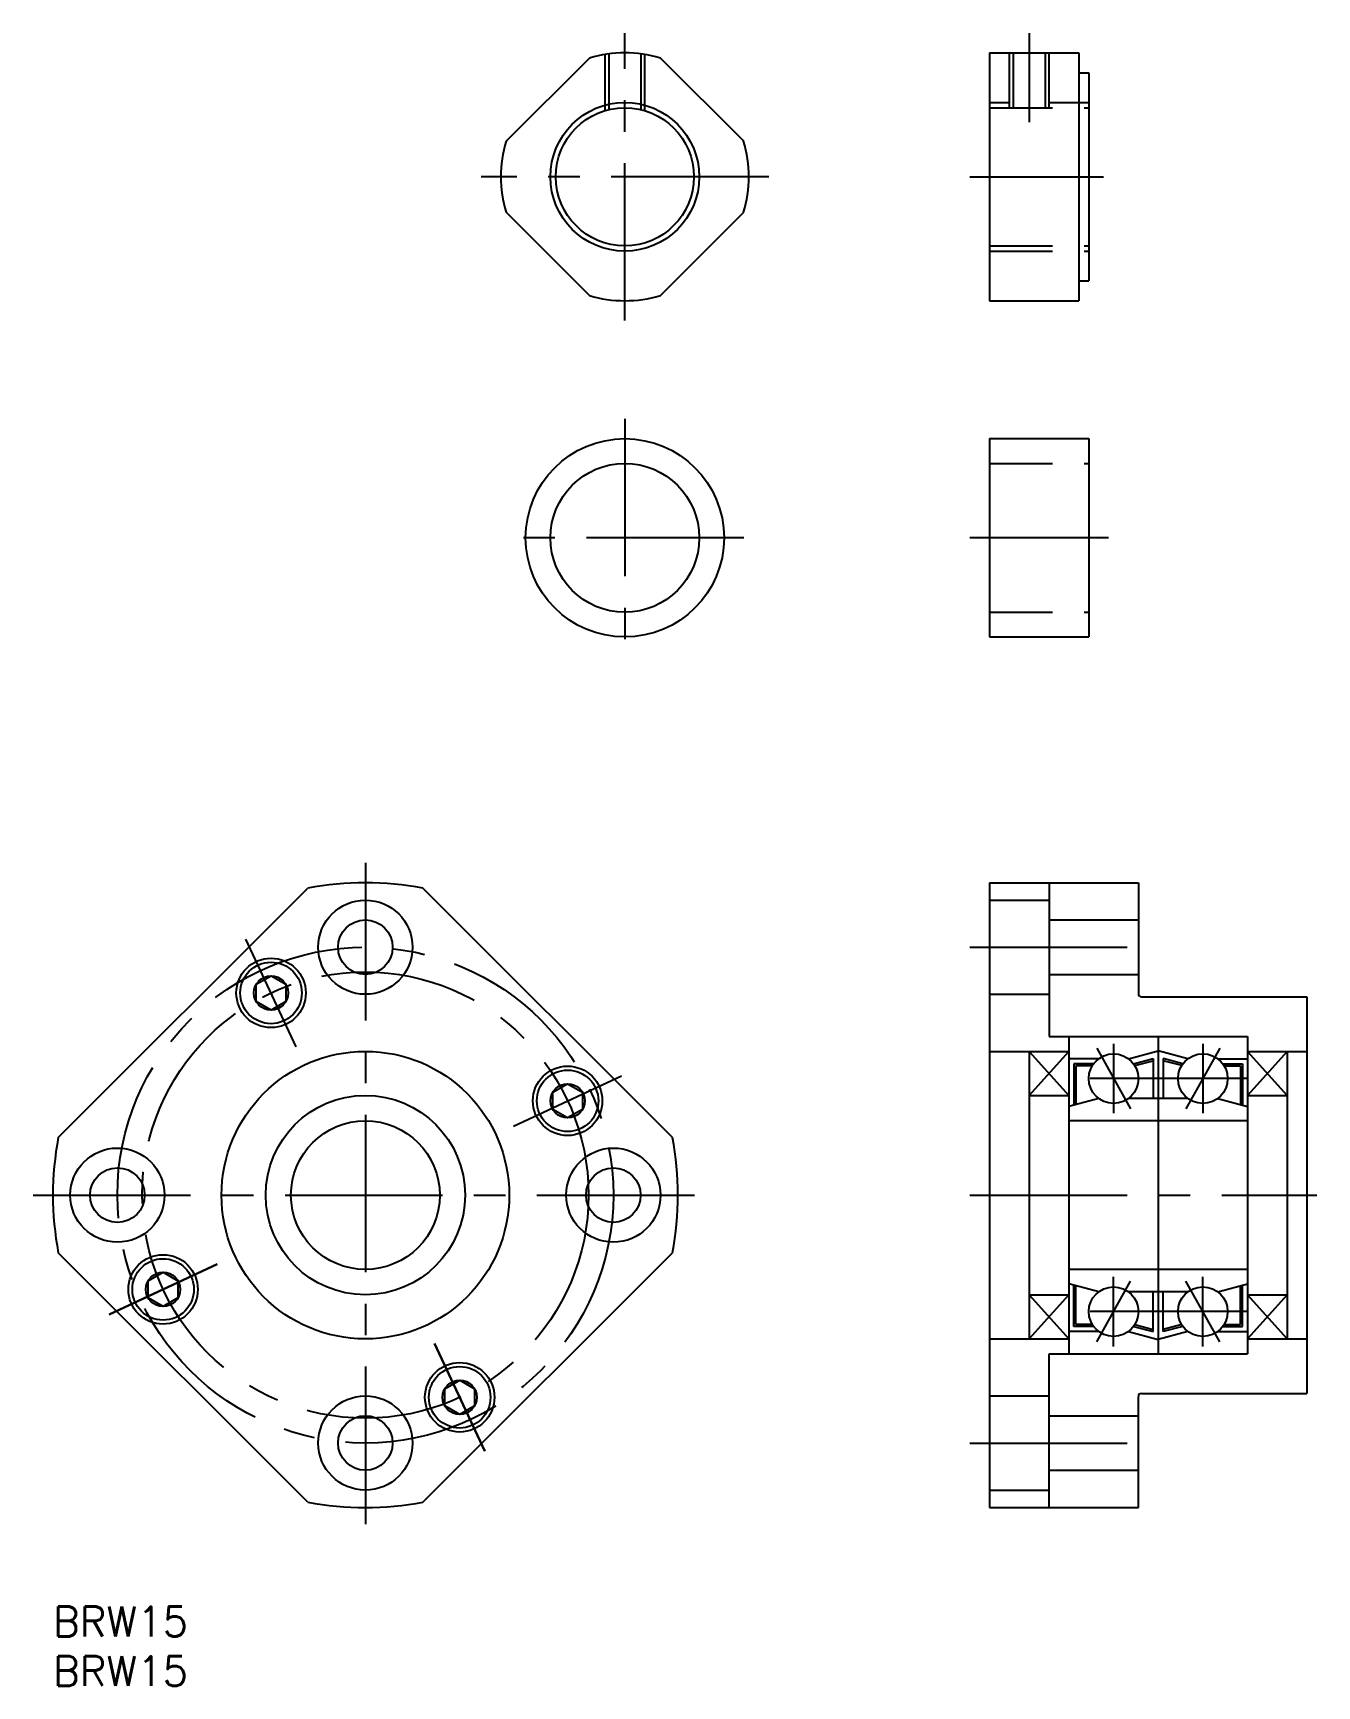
# Model space of a CAD drawing. Extents: x -2 to 127, y -8 to 159.
import ezdxf

# ---------------------------------------------------------------- set-up
doc = ezdxf.new("R2010")
doc.units = 0
doc.header["$LTSCALE"] = 0.5
doc.linetypes.add('CENTER', pattern=[50.8, 31.75, -6.35, 6.35, -6.35])
doc.linetypes.add('DASHED', pattern=[19.05, 12.7, -6.35])
for name, color, linetype in [('MSM_CENTER', 1, 'CENTER'), ('MSM_CONTINUOUS', 7, 'CONTINUOUS'), ('MSM_DASHED', 4, 'DASHED'), ('MSM_NARROW', 5, 'CONTINUOUS'), ('MSM_PART_NUMBER', 7, 'CONTINUOUS')]:
    doc.layers.add(name, color=color, linetype=linetype)
doc.styles.get("Standard").update_dxf_attribs({"font": 'txt.shx', "height": 3, "bigfont": 'bigfont.shx'})

# ---------------------------------------------------------------- blocks, each defined once
blk = doc.blocks.new('*U3')
at = {"layer": 'MSM_PART_NUMBER'}
blk.add_text('BRW15', height=3, dxfattribs=at).set_placement((0, -3))
blk = doc.blocks.new('*U4')
at = {"layer": 'MSM_PART_NUMBER'}
blk.add_text('BRW15', height=3, dxfattribs=at).set_placement((0, -8))

msp = doc.modelspace()

# ---------------------------------------------------------------- linework, layer by layer
at = {"layer": 'MSM_CENTER'}
for p, q in [((57.66, 129.7), (57.66, 158.7)), ((98.43, 158.7), (98.43, 149.7)), ((72.16, 144.2), (43.16, 144.2)), ((92.43, 144.2), (105.93, 144.2)), ((57.66, 119.79), (57.66, 95.79)), ((69.66, 107.79), (45.66, 107.79)), ((106.43, 107.79), (92.43, 107.79)), ((31.5, 75), (31.5, 8)), ((24.53, 56.45), (19.46, 67.33)), ((92.43, 66.5), (111.38, 66.5)), ((106.93, 56.75), (106.93, 49.75)), ((115.93, 56.75), (115.93, 49.75)), ((105.23, 56.31), (108.63, 50.19)), ((117.63, 56.31), (114.23, 50.19)), ((46.45, 48.47), (57.33, 53.54)), ((46.45, 48.47), (57.33, 53.54)), ((120.43, 53.25), (102.43, 53.25)), ((-2, 41.5), (65, 41.5)), ((92.43, 41.5), (127.43, 41.5)), ((5.67, 29.46), (16.55, 34.53)), ((16.55, 34.53), (5.67, 29.46)), ((105.23, 26.69), (108.63, 32.81)), ((106.93, 26.25), (106.93, 33.25)), ((117.63, 26.69), (114.23, 32.81)), ((115.93, 26.25), (115.93, 33.25)), ((120.43, 29.75), (102.43, 29.75)), ((43.54, 15.67), (38.47, 26.55)), ((38.47, 26.55), (43.54, 15.67)), ((92.43, 16.5), (111.38, 16.5))]:
    msp.add_line(p, q, dxfattribs=at)
for radius in [25, 22.5]:
    msp.add_circle((31.5, 41.5), radius, dxfattribs=at)
at = {"layer": 'MSM_CONTINUOUS'}
for p, q in [((94.43, 156.7), (103.43, 156.7)), ((94.43, 156.7), (94.43, 131.7)), ((103.43, 156.7), (103.43, 131.7)), ((45.68, 147.78), (54.08, 156.17)), ((69.64, 147.78), (61.24, 156.17)), ((103.43, 154.7), (104.43, 154.7)), ((104.43, 154.7), (104.43, 133.7)), ((54.08, 132.22), (45.68, 140.62)), ((61.24, 132.22), (69.64, 140.62)), ((103.43, 133.7), (104.43, 133.7)), ((94.43, 131.7), (103.43, 131.7)), ((94.43, 117.79), (104.43, 117.79)), ((94.43, 117.79), (94.43, 97.79)), ((104.43, 117.79), (104.43, 97.79)), ((94.43, 97.79), (104.43, 97.79)), ((0.54, 47.31), (25.69, 72.46)), ((62.46, 47.31), (37.31, 72.46)), ((94.43, 73), (109.43, 73)), ((94.43, 73), (94.43, 10)), ((100.43, 73), (100.43, 57.5)), ((109.43, 73), (109.43, 61.8)), ((94.43, 71.25), (100.43, 71.25)), ((100.43, 69.25), (109.43, 69.25)), ((20.49, 62.76), (21.99, 63.62)), ((21.99, 63.62), (23.49, 62.76)), ((100.43, 63.75), (109.43, 63.75)), ((20.49, 61.03), (20.49, 62.76)), ((23.49, 62.76), (23.49, 61.03)), ((94.43, 61.75), (100.43, 61.75)), ((21.99, 60.16), (20.49, 61.03)), ((23.49, 61.03), (21.99, 60.16)), ((109.73, 61.5), (126.43, 61.5)), ((126.43, 61.5), (126.43, 21.5)), ((100.43, 57.5), (120.43, 57.5)), ((102.43, 57.5), (102.43, 25.5)), ((111.43, 57.5), (111.43, 25.5)), ((120.43, 57.5), (120.43, 25.5)), ((94.43, 56), (102.43, 56)), ((98.43, 56), (98.43, 27)), ((105.43, 55.25), (102.43, 55.25)), ((108.43, 55.25), (111.43, 56.05)), ((108.94, 54.74), (110.93, 55.27)), ((109.06, 54.56), (110.93, 55.06)), ((110.93, 55.27), (110.93, 51.25)), ((114.43, 55.25), (111.43, 56.05)), ((111.93, 55.27), (111.93, 51.25)), ((113.92, 54.74), (111.93, 55.27)), ((113.8, 54.56), (111.93, 55.06)), ((117.43, 55.25), (120.43, 55.25)), ((120.43, 56), (126.43, 56)), ((124.43, 56), (124.43, 27)), ((102.93, 54.75), (102.93, 50.58)), ((104.93, 54.75), (102.93, 54.75)), ((103.13, 54.55), (103.13, 50.63)), ((104.8, 54.55), (103.13, 54.55)), ((117.93, 54.75), (119.93, 54.75)), ((118.07, 54.55), (119.73, 54.55)), ((119.73, 54.55), (119.73, 50.63)), ((119.93, 54.75), (119.93, 50.58)), ((50.39, 51.87), (51.89, 52.74)), ((50.39, 50.14), (50.39, 51.87)), ((51.89, 52.74), (53.39, 51.87)), ((53.39, 51.87), (53.39, 50.14)), ((51.89, 49.28), (50.39, 50.14)), ((53.39, 50.14), (51.89, 49.28)), ((98.43, 51.55), (102.43, 51.55)), ((105.43, 51.25), (102.43, 50.45)), ((114.43, 51.25), (108.43, 51.25)), ((117.43, 51.25), (120.43, 50.45)), ((120.43, 51.55), (124.43, 51.55)), ((120.43, 49), (102.43, 49)), ((25.69, 10.54), (0.54, 35.69)), ((37.31, 10.54), (62.46, 35.69)), ((9.61, 32.86), (11.11, 33.72)), ((11.11, 33.72), (12.61, 32.86)), ((120.43, 34), (102.43, 34)), ((9.61, 31.13), (9.61, 32.86)), ((12.61, 32.86), (12.61, 31.13)), ((105.43, 31.75), (102.43, 32.55)), ((102.93, 28.25), (102.93, 32.42)), ((103.13, 28.45), (103.13, 32.37)), ((114.43, 31.75), (108.43, 31.75)), ((110.93, 27.73), (110.93, 31.75)), ((111.93, 27.73), (111.93, 31.75)), ((117.43, 31.75), (120.43, 32.55)), ((119.73, 28.45), (119.73, 32.37)), ((119.93, 28.25), (119.93, 32.42)), ((11.11, 30.26), (9.61, 31.13)), ((12.61, 31.13), (11.11, 30.26)), ((98.43, 31.45), (102.43, 31.45)), ((120.43, 31.45), (124.43, 31.45)), ((104.8, 28.45), (103.13, 28.45)), ((109.06, 28.44), (110.93, 27.94)), ((113.8, 28.44), (111.93, 27.94)), ((118.07, 28.45), (119.73, 28.45)), ((94.43, 27), (102.43, 27)), ((105.43, 27.75), (102.43, 27.75)), ((104.93, 28.25), (102.93, 28.25)), ((108.43, 27.75), (111.43, 26.95)), ((108.94, 28.26), (110.93, 27.73)), ((114.43, 27.75), (111.43, 26.95)), ((113.92, 28.26), (111.93, 27.73)), ((117.43, 27.75), (120.43, 27.75)), ((117.93, 28.25), (119.93, 28.25)), ((120.43, 27), (126.43, 27)), ((100.43, 25.5), (120.43, 25.5)), ((100.43, 10), (100.43, 25.5)), ((39.51, 21.97), (41.01, 22.84)), ((39.51, 20.24), (39.51, 21.97)), ((41.01, 22.84), (42.51, 21.97)), ((42.51, 21.97), (42.51, 20.24)), ((41.01, 19.38), (39.51, 20.24)), ((42.51, 20.24), (41.01, 19.38)), ((94.43, 21.25), (100.43, 21.25)), ((109.43, 10), (109.43, 21.2)), ((109.73, 21.5), (126.43, 21.5)), ((100.43, 19.25), (109.43, 19.25)), ((100.43, 13.75), (109.43, 13.75)), ((94.43, 11.75), (100.43, 11.75)), ((94.43, 10), (109.43, 10))]:
    msp.add_line(p, q, dxfattribs=at)
for centre, radius in [((57.66, 144.2), 6.96), ((57.66, 107.79), 10), ((57.66, 107.79), 7.5), ((31.5, 66.5), 4.75), ((31.5, 66.5), 2.75), ((21.99, 61.89), 3.5), ((21.99, 61.89), 3.1), ((21.99, 61.89), 1.73), ((31.5, 41.5), 14.5), ((106.93, 53.25), 2.5), ((115.93, 53.25), 2.5), ((51.89, 51.01), 3.5), ((51.89, 51.01), 3.1), ((51.89, 51.01), 1.73), ((31.5, 41.5), 10.05), ((31.5, 41.5), 7.5), ((6.5, 41.5), 4.75), ((56.5, 41.5), 4.75), ((6.5, 41.5), 2.75), ((56.5, 41.5), 2.75), ((11.11, 31.99), 3.5), ((11.11, 31.99), 3.1), ((11.11, 31.99), 1.73), ((106.93, 29.75), 2.5), ((115.93, 29.75), 2.5), ((41.01, 21.11), 3.5), ((41.01, 21.11), 3.1), ((41.01, 21.11), 1.73), ((31.5, 16.5), 4.75), ((31.5, 16.5), 2.75)]:
    msp.add_circle(centre, radius, dxfattribs=at)
for centre, radius, start, end in [((57.66, 144.2), 12.5, 73.3576, 106.6424), ((57.66, 144.2), 12.5, 163.3576, 196.6424), ((57.66, 144.2), 12.5, 343.3576, 16.6424), ((57.66, 144.2), 12.5, 253.3576, 286.6424), ((31.5, 41.5), 31.5, 79.3713, 100.6287), ((109.73, 61.8), 0.3, 180, 270), ((31.5, 41.5), 31.5, 169.3713, 190.6287), ((31.5, 41.5), 31.5, 349.3713, 10.6287), ((109.73, 21.2), 0.3, 90, 180), ((31.5, 41.5), 31.5, 259.3713, 280.6287)]:
    msp.add_arc(centre, radius, start, end, dxfattribs=at)
at = {"layer": 'MSM_DASHED'}
for p, q in [((96.43, 151.15), (96.43, 156.7)), ((96.81, 156.7), (96.81, 151.15)), ((100.05, 156.7), (100.05, 151.15)), ((100.43, 151.15), (100.43, 156.7)), ((55.66, 150.86), (55.66, 156.54)), ((56.04, 156.59), (56.04, 150.96)), ((59.28, 156.59), (59.28, 150.96)), ((59.66, 150.86), (59.66, 156.54)), ((94.43, 151.7), (96.43, 151.7)), ((100.43, 151.7), (104.43, 151.7)), ((94.43, 151.15), (104.43, 151.15)), ((94.43, 137.24), (104.43, 137.24)), ((94.43, 136.7), (104.43, 136.7)), ((94.43, 115.29), (104.43, 115.29)), ((94.43, 100.29), (104.43, 100.29))]:
    msp.add_line(p, q, dxfattribs=at)
at = {"layer": 'MSM_NARROW'}
for p, q in [((98.43, 51.55), (102.43, 56)), ((98.43, 56), (102.43, 51.55)), ((124.43, 51.55), (120.43, 56)), ((124.43, 56), (120.43, 51.55)), ((98.43, 31.45), (102.43, 27)), ((98.43, 27), (102.43, 31.45)), ((124.43, 31.45), (120.43, 27)), ((124.43, 27), (120.43, 31.45))]:
    msp.add_line(p, q, dxfattribs=at)
msp.add_circle((57.66, 144.2), 7.5, dxfattribs=at)

# ---------------------------------------------------------------- block references
at = {"layer": 'MSM_CONTINUOUS'}
for name in ['*U3', '*U4']:
    msp.add_blockref(name, (0, 0), dxfattribs=at)

doc.saveas('drawing.dxf')
